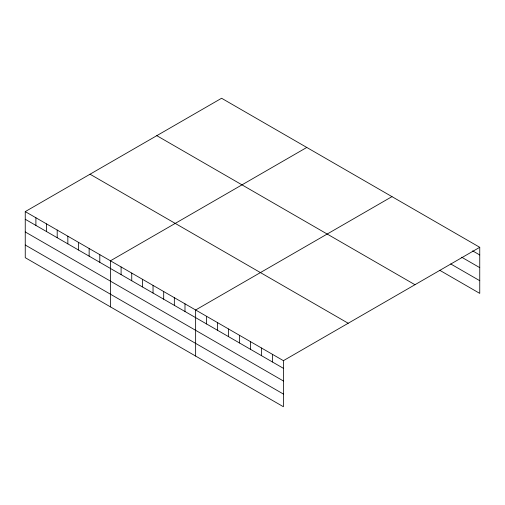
<?xml version="1.0" encoding="UTF-8"?>
<svg xmlns="http://www.w3.org/2000/svg" width="505" height="505" viewBox="0 0 505 505"><rect width="100%" height="100%" fill="white"/><g stroke="black" fill="none" stroke-linecap="round" stroke-linejoin="round"><path stroke-width="0.76" d="M25.25 211.614L283.412 360.665L283.412 406.74L25.25 257.689L25.25 211.614L221.588 98.26L479.75 247.311L479.75 293.386L439.735 270.282M306.781 147.447L110.444 260.801L110.444 306.876M391.975 196.634L195.637 309.988L195.637 356.057M283.412 360.665L479.75 247.311M472.648 250.871L479.75 254.968M461.677 257.215L479.75 267.644M450.706 263.938L479.75 280.704M156.796 135.668L414.959 284.719M90.041 174.212L348.204 323.257M25.25 219.271L283.412 368.322M25.25 231.953L283.412 380.997M25.25 245.013L283.412 394.058M272.441 354.333L272.441 361.99M261.47 347.995L261.47 355.653M250.499 341.664L250.499 349.321M239.528 335.326L239.528 342.983M228.557 328.995L228.557 336.652M217.579 322.657L217.579 330.314M206.608 316.326L206.608 323.983M184.988 303.84L184.988 311.497M174.339 297.691L174.339 305.348M163.689 291.543L163.689 299.2M153.04 285.394L153.04 293.051M142.391 279.246L142.391 286.903M131.742 273.098L131.742 280.755M121.093 266.949L121.093 274.606M99.794 254.653L99.794 262.31M89.145 248.504L89.145 256.161M78.496 242.356L78.496 250.013M67.847 236.207L67.847 243.864M57.198 230.059L57.198 237.716M46.548 223.911L46.548 231.568M35.899 217.762L35.899 225.419"/></g></svg>
